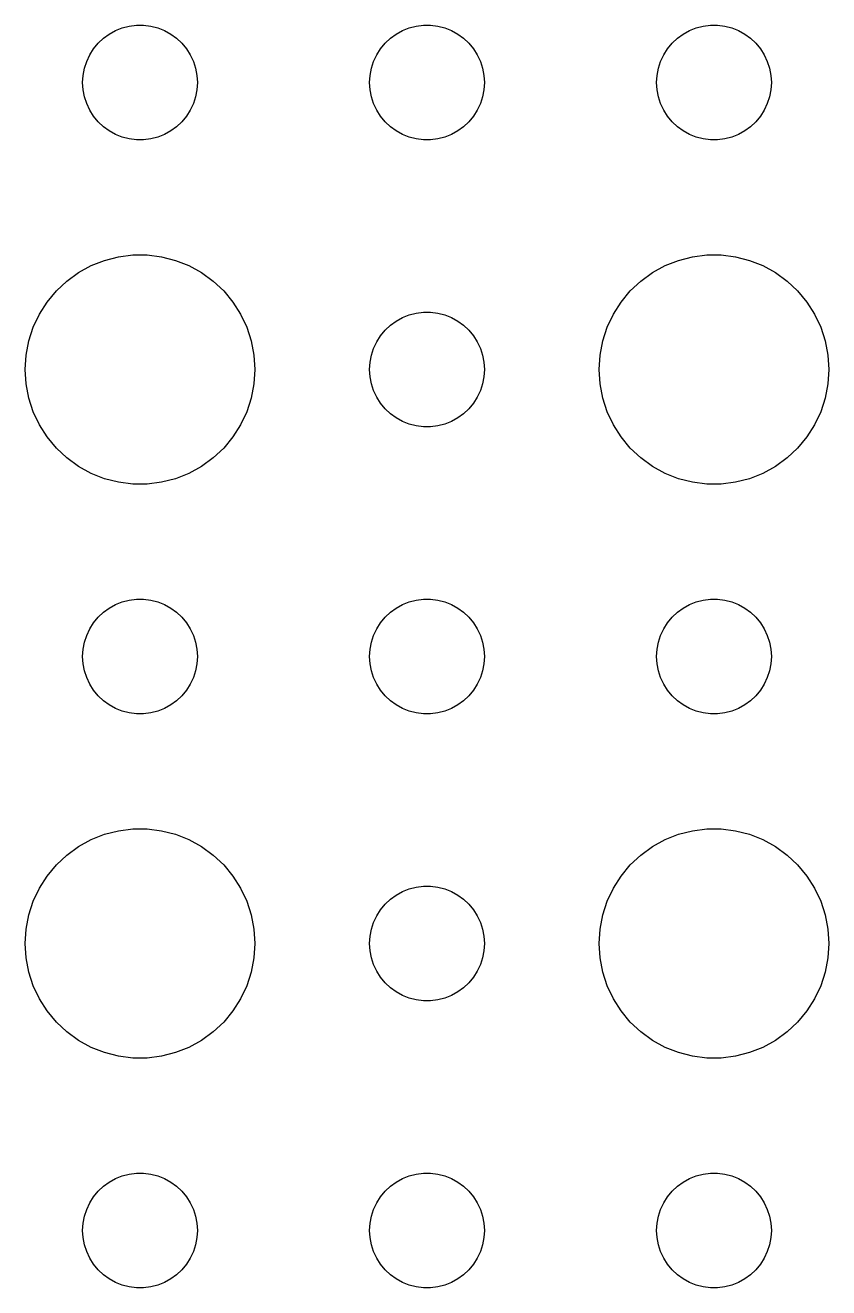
# Model space of a CAD drawing. Header units: metres. Extents: x -157 to 157, y -157 to 157.
# Drawn here: x 12 to 33, y -39 to -6 of the extents above; entities that cross this region are included whole.
import ezdxf

# ---------------------------------------------------------------- set-up
doc = ezdxf.new("R2010")
doc.units = ezdxf.units.M

msp = doc.modelspace()

# ---------------------------------------------------------------- linework, layer by layer
for p, q in [((14.0439, -6.34422), (14.1963, -6.23351)), ((14.1963, -6.23351), (14.3613, -6.14275)), ((14.3613, -6.14275), (14.5365, -6.07341)), ((14.5365, -6.07341), (14.7189, -6.02657)), ((14.7189, -6.02657), (14.9058, -6.00294)), ((14.9058, -6.00294), (15.0942, -6.00294)), ((15.0942, -6.00294), (15.2811, -6.02657)), ((15.2811, -6.02657), (15.4635, -6.07341)), ((15.4635, -6.07341), (15.6387, -6.14275)), ((15.6387, -6.14275), (15.8037, -6.23351)), ((15.8037, -6.23351), (15.9561, -6.34422)), ((21.5439, -6.34422), (21.6963, -6.23351)), ((21.6963, -6.23351), (21.8613, -6.14275)), ((21.8613, -6.14275), (22.0365, -6.07341)), ((22.0365, -6.07341), (22.2189, -6.02657)), ((22.2189, -6.02657), (22.4058, -6.00294)), ((22.4058, -6.00294), (22.5942, -6.00294)), ((22.5942, -6.00294), (22.7811, -6.02657)), ((22.7811, -6.02657), (22.9635, -6.07341)), ((22.9635, -6.07341), (23.1387, -6.14275)), ((23.1387, -6.14275), (23.3037, -6.23351)), ((23.3037, -6.23351), (23.4561, -6.34422)), ((29.0439, -6.34422), (29.1963, -6.23351)), ((29.1963, -6.23351), (29.3613, -6.14275)), ((29.3613, -6.14275), (29.5365, -6.07341)), ((29.5365, -6.07341), (29.7189, -6.02657)), ((29.7189, -6.02657), (29.9058, -6.00294)), ((29.9058, -6.00294), (30.0942, -6.00294)), ((30.0942, -6.00294), (30.2811, -6.02657)), ((30.2811, -6.02657), (30.4635, -6.07341)), ((30.4635, -6.07341), (30.6387, -6.14275)), ((30.6387, -6.14275), (30.8037, -6.23351)), ((30.8037, -6.23351), (30.9561, -6.34422)), ((13.7865, -6.61832), (13.9065, -6.47318)), ((13.9065, -6.47318), (14.0439, -6.34422)), ((15.9561, -6.34422), (16.0934, -6.47318)), ((16.0934, -6.47318), (16.2135, -6.61832)), ((21.2865, -6.61832), (21.4065, -6.47318)), ((21.4065, -6.47318), (21.5439, -6.34422)), ((23.4561, -6.34422), (23.5934, -6.47318)), ((23.5934, -6.47318), (23.7135, -6.61832)), ((28.7865, -6.61832), (28.9065, -6.47318)), ((28.9065, -6.47318), (29.0439, -6.34422)), ((30.9561, -6.34422), (31.0934, -6.47318)), ((31.0934, -6.47318), (31.2135, -6.61832)), ((13.6053, -6.9478), (13.6855, -6.77736)), ((13.6855, -6.77736), (13.7865, -6.61832)), ((16.2135, -6.61832), (16.3145, -6.77736)), ((16.3145, -6.77736), (16.3947, -6.9478)), ((21.1053, -6.9478), (21.1855, -6.77736)), ((21.1855, -6.77736), (21.2865, -6.61832)), ((23.7135, -6.61832), (23.8145, -6.77736)), ((23.8145, -6.77736), (23.8947, -6.9478)), ((28.6053, -6.9478), (28.6855, -6.77736)), ((28.6855, -6.77736), (28.7865, -6.61832)), ((31.2135, -6.61832), (31.3145, -6.77736)), ((31.3145, -6.77736), (31.3947, -6.9478)), ((13.5118, -7.312), (13.5471, -7.12695)), ((13.5471, -7.12695), (13.6053, -6.9478)), ((16.3947, -6.9478), (16.4529, -7.12695)), ((16.4529, -7.12695), (16.4882, -7.312)), ((21.0118, -7.312), (21.0471, -7.12695)), ((21.0471, -7.12695), (21.1053, -6.9478)), ((23.8947, -6.9478), (23.9529, -7.12695)), ((23.9529, -7.12695), (23.9882, -7.312)), ((28.5118, -7.312), (28.5471, -7.12695)), ((28.5471, -7.12695), (28.6053, -6.9478)), ((31.3947, -6.9478), (31.4529, -7.12695)), ((31.4529, -7.12695), (31.4882, -7.312)), ((13.5, -7.5), (13.5118, -7.312)), ((13.5118, -7.68799), (13.5, -7.5)), ((16.4882, -7.312), (16.5, -7.5)), ((16.5, -7.5), (16.4882, -7.68799)), ((21, -7.5), (21.0118, -7.312)), ((21.0118, -7.68799), (21, -7.5)), ((23.9882, -7.312), (24, -7.5)), ((24, -7.5), (23.9882, -7.68799)), ((28.5, -7.5), (28.5118, -7.312)), ((28.5118, -7.68799), (28.5, -7.5)), ((31.4882, -7.312), (31.5, -7.5)), ((31.5, -7.5), (31.4882, -7.68799)), ((13.5471, -7.87303), (13.5118, -7.68799)), ((13.6053, -8.05219), (13.5471, -7.87303)), ((16.4529, -7.87303), (16.3947, -8.05219)), ((16.4882, -7.68799), (16.4529, -7.87303)), ((21.0471, -7.87303), (21.0118, -7.68799)), ((21.1053, -8.05219), (21.0471, -7.87303)), ((23.9529, -7.87303), (23.8947, -8.05219)), ((23.9882, -7.68799), (23.9529, -7.87303)), ((28.5471, -7.87303), (28.5118, -7.68799)), ((28.6053, -8.05219), (28.5471, -7.87303)), ((31.4529, -7.87303), (31.3947, -8.05219)), ((31.4882, -7.68799), (31.4529, -7.87303)), ((13.6855, -8.22263), (13.6053, -8.05219)), ((13.7865, -8.38167), (13.6855, -8.22263)), ((16.3145, -8.22263), (16.2135, -8.38167)), ((16.3947, -8.05219), (16.3145, -8.22263)), ((21.1855, -8.22263), (21.1053, -8.05219)), ((21.2865, -8.38167), (21.1855, -8.22263)), ((23.8145, -8.22263), (23.7135, -8.38167)), ((23.8947, -8.05219), (23.8145, -8.22263)), ((28.6855, -8.22263), (28.6053, -8.05219)), ((28.7865, -8.38167), (28.6855, -8.22263)), ((31.3145, -8.22263), (31.2135, -8.38167)), ((31.3947, -8.05219), (31.3145, -8.22263)), ((13.9065, -8.52681), (13.7865, -8.38167)), ((14.0439, -8.65576), (13.9065, -8.52681)), ((16.0934, -8.52681), (15.9561, -8.65576)), ((16.2135, -8.38167), (16.0934, -8.52681)), ((21.4065, -8.52681), (21.2865, -8.38167)), ((21.5439, -8.65576), (21.4065, -8.52681)), ((23.5934, -8.52681), (23.4561, -8.65576)), ((23.7135, -8.38167), (23.5934, -8.52681)), ((28.9065, -8.52681), (28.7865, -8.38167)), ((29.0439, -8.65576), (28.9065, -8.52681)), ((31.0934, -8.52681), (30.9561, -8.65576)), ((31.2135, -8.38167), (31.0934, -8.52681)), ((14.1963, -8.76648), (14.0439, -8.65576)), ((14.3613, -8.85724), (14.1963, -8.76648)), ((14.5365, -8.92657), (14.3613, -8.85724)), ((15.6387, -8.85724), (15.4635, -8.92657)), ((15.8037, -8.76648), (15.6387, -8.85724)), ((15.9561, -8.65576), (15.8037, -8.76648)), ((21.6963, -8.76648), (21.5439, -8.65576)), ((21.8613, -8.85724), (21.6963, -8.76648)), ((22.0365, -8.92657), (21.8613, -8.85724)), ((23.1387, -8.85724), (22.9635, -8.92657)), ((23.3037, -8.76648), (23.1387, -8.85724)), ((23.4561, -8.65576), (23.3037, -8.76648)), ((29.1963, -8.76648), (29.0439, -8.65576)), ((29.3613, -8.85724), (29.1963, -8.76648)), ((29.5365, -8.92657), (29.3613, -8.85724)), ((30.6387, -8.85724), (30.4635, -8.92657)), ((30.8037, -8.76648), (30.6387, -8.85724)), ((30.9561, -8.65576), (30.8037, -8.76648)), ((14.7189, -8.97342), (14.5365, -8.92657)), ((14.9058, -8.99704), (14.7189, -8.97342)), ((15.0942, -8.99704), (14.9058, -8.99704)), ((15.2811, -8.97342), (15.0942, -8.99704)), ((15.4635, -8.92657), (15.2811, -8.97342)), ((22.2189, -8.97342), (22.0365, -8.92657)), ((22.4058, -8.99704), (22.2189, -8.97342)), ((22.5942, -8.99704), (22.4058, -8.99704)), ((22.7811, -8.97342), (22.5942, -8.99704)), ((22.9635, -8.92657), (22.7811, -8.97342)), ((29.7189, -8.97342), (29.5365, -8.92657)), ((29.9058, -8.99704), (29.7189, -8.97342)), ((30.0942, -8.99704), (29.9058, -8.99704)), ((30.2811, -8.97342), (30.0942, -8.99704)), ((30.4635, -8.92657), (30.2811, -8.97342)), ((13.7227, -12.2855), (14.0729, -12.1468)), ((14.0729, -12.1468), (14.4379, -12.0531)), ((14.4379, -12.0531), (14.8116, -12.0059)), ((14.8116, -12.0059), (15.1884, -12.0059)), ((15.1884, -12.0059), (15.5621, -12.0531)), ((15.5621, -12.0531), (15.927, -12.1468)), ((15.927, -12.1468), (16.2773, -12.2855)), ((28.7227, -12.2855), (29.0729, -12.1468)), ((29.0729, -12.1468), (29.4379, -12.0531)), ((29.4379, -12.0531), (29.8116, -12.0059)), ((29.8116, -12.0059), (30.1884, -12.0059)), ((30.1884, -12.0059), (30.5621, -12.0531)), ((30.5621, -12.0531), (30.927, -12.1468)), ((30.927, -12.1468), (31.2773, -12.2855)), ((13.0877, -12.6884), (13.3925, -12.467)), ((13.3925, -12.467), (13.7227, -12.2855)), ((16.2773, -12.2855), (16.6075, -12.467)), ((16.6075, -12.467), (16.9123, -12.6884)), ((28.0877, -12.6884), (28.3925, -12.467)), ((28.3925, -12.467), (28.7227, -12.2855)), ((31.2773, -12.2855), (31.6075, -12.467)), ((31.6075, -12.467), (31.9123, -12.6884)), ((12.8131, -12.9464), (13.0877, -12.6884)), ((16.9123, -12.6884), (17.1869, -12.9464)), ((27.8131, -12.9464), (28.0877, -12.6884)), ((31.9123, -12.6884), (32.1869, -12.9464)), ((12.5729, -13.2366), (12.8131, -12.9464)), ((17.1869, -12.9464), (17.427, -13.2366)), ((27.5729, -13.2366), (27.8131, -12.9464)), ((32.1869, -12.9464), (32.427, -13.2366)), ((12.3711, -13.5547), (12.5729, -13.2366)), ((17.427, -13.2366), (17.6289, -13.5547)), ((22.0365, -13.5734), (22.2189, -13.5266)), ((22.2189, -13.5266), (22.4058, -13.5029)), ((22.4058, -13.5029), (22.5942, -13.5029)), ((22.5942, -13.5029), (22.7811, -13.5266)), ((22.7811, -13.5266), (22.9635, -13.5734)), ((27.3711, -13.5547), (27.5729, -13.2366)), ((32.427, -13.2366), (32.6289, -13.5547)), ((12.2107, -13.8956), (12.3711, -13.5547)), ((17.6289, -13.5547), (17.7893, -13.8956)), ((21.4065, -13.9732), (21.5439, -13.8442)), ((21.5439, -13.8442), (21.6963, -13.7335)), ((21.6963, -13.7335), (21.8613, -13.6427)), ((21.8613, -13.6427), (22.0365, -13.5734)), ((22.9635, -13.5734), (23.1387, -13.6427)), ((23.1387, -13.6427), (23.3037, -13.7335)), ((23.3037, -13.7335), (23.4561, -13.8442)), ((23.4561, -13.8442), (23.5934, -13.9732)), ((27.2107, -13.8956), (27.3711, -13.5547)), ((32.6289, -13.5547), (32.7893, -13.8956)), ((12.0942, -14.2539), (12.2107, -13.8956)), ((17.7893, -13.8956), (17.9057, -14.2539)), ((21.1855, -14.2774), (21.2865, -14.1183)), ((21.2865, -14.1183), (21.4065, -13.9732)), ((23.5934, -13.9732), (23.7135, -14.1183)), ((23.7135, -14.1183), (23.8145, -14.2774)), ((27.0942, -14.2539), (27.2107, -13.8956)), ((32.7893, -13.8956), (32.9057, -14.2539)), ((12.0237, -14.624), (12.0942, -14.2539)), ((17.9057, -14.2539), (17.9763, -14.624)), ((21.0471, -14.627), (21.1053, -14.4478)), ((21.1053, -14.4478), (21.1855, -14.2774)), ((23.8145, -14.2774), (23.8947, -14.4478)), ((23.8947, -14.4478), (23.9529, -14.627)), ((27.0237, -14.624), (27.0942, -14.2539)), ((32.9057, -14.2539), (32.9763, -14.624)), ((12, -15), (12.0237, -14.624)), ((17.9763, -14.624), (18, -15)), ((21, -15), (21.0118, -14.812)), ((21.0118, -14.812), (21.0471, -14.627)), ((23.9529, -14.627), (23.9882, -14.812)), ((23.9882, -14.812), (24, -15)), ((27, -15), (27.0237, -14.624)), ((32.9763, -14.624), (33, -15)), ((12.0237, -15.376), (12, -15)), ((18, -15), (17.9763, -15.376)), ((21.0118, -15.188), (21, -15)), ((24, -15), (23.9882, -15.188)), ((27.0237, -15.376), (27, -15)), ((33, -15), (32.9763, -15.376)), ((12.0942, -15.7461), (12.0237, -15.376)), ((17.9763, -15.376), (17.9057, -15.7461)), ((21.0471, -15.373), (21.0118, -15.188)), ((21.1053, -15.5522), (21.0471, -15.373)), ((23.9529, -15.373), (23.8947, -15.5522)), ((23.9882, -15.188), (23.9529, -15.373)), ((27.0942, -15.7461), (27.0237, -15.376)), ((32.9763, -15.376), (32.9057, -15.7461)), ((12.2107, -16.1044), (12.0942, -15.7461)), ((17.9057, -15.7461), (17.7893, -16.1044)), ((21.1855, -15.7226), (21.1053, -15.5522)), ((21.2865, -15.8817), (21.1855, -15.7226)), ((23.8145, -15.7226), (23.7135, -15.8817)), ((23.8947, -15.5522), (23.8145, -15.7226)), ((27.2107, -16.1044), (27.0942, -15.7461)), ((32.9057, -15.7461), (32.7893, -16.1044)), ((12.3711, -16.4453), (12.2107, -16.1044)), ((17.7893, -16.1044), (17.6289, -16.4453)), ((21.4065, -16.0268), (21.2865, -15.8817)), ((21.5439, -16.1558), (21.4065, -16.0268)), ((21.6963, -16.2665), (21.5439, -16.1558)), ((23.4561, -16.1558), (23.3037, -16.2665)), ((23.5934, -16.0268), (23.4561, -16.1558)), ((23.7135, -15.8817), (23.5934, -16.0268)), ((27.3711, -16.4453), (27.2107, -16.1044)), ((32.7893, -16.1044), (32.6289, -16.4453)), ((12.5729, -16.7634), (12.3711, -16.4453)), ((17.6289, -16.4453), (17.427, -16.7634)), ((21.8613, -16.3572), (21.6963, -16.2665)), ((22.0365, -16.4266), (21.8613, -16.3572)), ((22.2189, -16.4734), (22.0365, -16.4266)), ((22.4058, -16.497), (22.2189, -16.4734)), ((22.5942, -16.497), (22.4058, -16.497)), ((22.7811, -16.4734), (22.5942, -16.497)), ((22.9635, -16.4266), (22.7811, -16.4734)), ((23.1387, -16.3572), (22.9635, -16.4266)), ((23.3037, -16.2665), (23.1387, -16.3572)), ((27.5729, -16.7634), (27.3711, -16.4453)), ((32.6289, -16.4453), (32.427, -16.7634)), ((12.8131, -17.0536), (12.5729, -16.7634)), ((17.427, -16.7634), (17.1869, -17.0536)), ((27.8131, -17.0536), (27.5729, -16.7634)), ((32.427, -16.7634), (32.1869, -17.0536)), ((13.0877, -17.3115), (12.8131, -17.0536)), ((17.1869, -17.0536), (16.9123, -17.3115)), ((28.0877, -17.3115), (27.8131, -17.0536)), ((32.1869, -17.0536), (31.9123, -17.3115)), ((13.3925, -17.533), (13.0877, -17.3115)), ((16.9123, -17.3115), (16.6075, -17.533)), ((28.3925, -17.533), (28.0877, -17.3115)), ((31.9123, -17.3115), (31.6075, -17.533)), ((13.7227, -17.7145), (13.3925, -17.533)), ((14.0729, -17.8532), (13.7227, -17.7145)), ((16.2773, -17.7145), (15.927, -17.8532)), ((16.6075, -17.533), (16.2773, -17.7145)), ((28.7227, -17.7145), (28.3925, -17.533)), ((29.0729, -17.8532), (28.7227, -17.7145)), ((31.2773, -17.7145), (30.927, -17.8532)), ((31.6075, -17.533), (31.2773, -17.7145)), ((14.4379, -17.9469), (14.0729, -17.8532)), ((14.8116, -17.9941), (14.4379, -17.9469)), ((15.1884, -17.9941), (14.8116, -17.9941)), ((15.5621, -17.9469), (15.1884, -17.9941)), ((15.927, -17.8532), (15.5621, -17.9469)), ((29.4379, -17.9469), (29.0729, -17.8532)), ((29.8116, -17.9941), (29.4379, -17.9469)), ((30.1884, -17.9941), (29.8116, -17.9941)), ((30.5621, -17.9469), (30.1884, -17.9941)), ((30.927, -17.8532), (30.5621, -17.9469)), ((14.3613, -21.1427), (14.5365, -21.0734)), ((14.5365, -21.0734), (14.7189, -21.0266)), ((14.7189, -21.0266), (14.9058, -21.003)), ((14.9058, -21.003), (15.0942, -21.003)), ((15.0942, -21.003), (15.2811, -21.0266)), ((15.2811, -21.0266), (15.4635, -21.0734)), ((15.4635, -21.0734), (15.6387, -21.1427)), ((21.8613, -21.1427), (22.0365, -21.0734)), ((22.0365, -21.0734), (22.2189, -21.0266)), ((22.2189, -21.0266), (22.4058, -21.003)), ((22.4058, -21.003), (22.5942, -21.003)), ((22.5942, -21.003), (22.7811, -21.0266)), ((22.7811, -21.0266), (22.9635, -21.0734)), ((22.9635, -21.0734), (23.1387, -21.1427)), ((29.3613, -21.1427), (29.5365, -21.0734)), ((29.5365, -21.0734), (29.7189, -21.0266)), ((29.7189, -21.0266), (29.9058, -21.003)), ((29.9058, -21.003), (30.0942, -21.003)), ((30.0942, -21.003), (30.2811, -21.0266)), ((30.2811, -21.0266), (30.4635, -21.0734)), ((30.4635, -21.0734), (30.6387, -21.1427)), ((13.9065, -21.4732), (14.0439, -21.3442)), ((14.0439, -21.3442), (14.1963, -21.2335)), ((14.1963, -21.2335), (14.3613, -21.1427)), ((15.6387, -21.1427), (15.8037, -21.2335)), ((15.8037, -21.2335), (15.9561, -21.3442)), ((15.9561, -21.3442), (16.0934, -21.4732)), ((21.4065, -21.4732), (21.5439, -21.3442)), ((21.5439, -21.3442), (21.6963, -21.2335)), ((21.6963, -21.2335), (21.8613, -21.1427)), ((23.1387, -21.1427), (23.3037, -21.2335)), ((23.3037, -21.2335), (23.4561, -21.3442)), ((23.4561, -21.3442), (23.5934, -21.4732)), ((28.9065, -21.4732), (29.0439, -21.3442)), ((29.0439, -21.3442), (29.1963, -21.2335)), ((29.1963, -21.2335), (29.3613, -21.1427)), ((30.6387, -21.1427), (30.8037, -21.2335)), ((30.8037, -21.2335), (30.9561, -21.3442)), ((30.9561, -21.3442), (31.0934, -21.4732)), ((13.6855, -21.7774), (13.7865, -21.6183)), ((13.7865, -21.6183), (13.9065, -21.4732)), ((16.0934, -21.4732), (16.2135, -21.6183)), ((16.2135, -21.6183), (16.3145, -21.7774)), ((21.1855, -21.7774), (21.2865, -21.6183)), ((21.2865, -21.6183), (21.4065, -21.4732)), ((23.5934, -21.4732), (23.7135, -21.6183)), ((23.7135, -21.6183), (23.8145, -21.7774)), ((28.6855, -21.7774), (28.7865, -21.6183)), ((28.7865, -21.6183), (28.9065, -21.4732)), ((31.0934, -21.4732), (31.2135, -21.6183)), ((31.2135, -21.6183), (31.3145, -21.7774)), ((13.5471, -22.127), (13.6053, -21.9478)), ((13.6053, -21.9478), (13.6855, -21.7774)), ((16.3145, -21.7774), (16.3947, -21.9478)), ((16.3947, -21.9478), (16.4529, -22.127)), ((21.0471, -22.127), (21.1053, -21.9478)), ((21.1053, -21.9478), (21.1855, -21.7774)), ((23.8145, -21.7774), (23.8947, -21.9478)), ((23.8947, -21.9478), (23.9529, -22.127)), ((28.5471, -22.127), (28.6053, -21.9478)), ((28.6053, -21.9478), (28.6855, -21.7774)), ((31.3145, -21.7774), (31.3947, -21.9478)), ((31.3947, -21.9478), (31.4529, -22.127)), ((13.5, -22.5), (13.5118, -22.312)), ((13.5118, -22.312), (13.5471, -22.127)), ((16.4529, -22.127), (16.4882, -22.312)), ((16.4882, -22.312), (16.5, -22.5)), ((21, -22.5), (21.0118, -22.312)), ((21.0118, -22.312), (21.0471, -22.127)), ((23.9529, -22.127), (23.9882, -22.312)), ((23.9882, -22.312), (24, -22.5)), ((28.5, -22.5), (28.5118, -22.312)), ((28.5118, -22.312), (28.5471, -22.127)), ((31.4529, -22.127), (31.4882, -22.312)), ((31.4882, -22.312), (31.5, -22.5)), ((13.5118, -22.688), (13.5, -22.5)), ((13.5471, -22.873), (13.5118, -22.688)), ((16.4882, -22.688), (16.4529, -22.873)), ((16.5, -22.5), (16.4882, -22.688)), ((21.0118, -22.688), (21, -22.5)), ((21.0471, -22.873), (21.0118, -22.688)), ((23.9882, -22.688), (23.9529, -22.873)), ((24, -22.5), (23.9882, -22.688)), ((28.5118, -22.688), (28.5, -22.5)), ((28.5471, -22.873), (28.5118, -22.688)), ((31.4882, -22.688), (31.4529, -22.873)), ((31.5, -22.5), (31.4882, -22.688)), ((13.6053, -23.0522), (13.5471, -22.873)), ((13.6855, -23.2226), (13.6053, -23.0522)), ((16.3947, -23.0522), (16.3145, -23.2226)), ((16.4529, -22.873), (16.3947, -23.0522)), ((21.1053, -23.0522), (21.0471, -22.873)), ((21.1855, -23.2226), (21.1053, -23.0522)), ((23.8947, -23.0522), (23.8145, -23.2226)), ((23.9529, -22.873), (23.8947, -23.0522)), ((28.6053, -23.0522), (28.5471, -22.873)), ((28.6855, -23.2226), (28.6053, -23.0522)), ((31.3947, -23.0522), (31.3145, -23.2226)), ((31.4529, -22.873), (31.3947, -23.0522)), ((13.7865, -23.3817), (13.6855, -23.2226)), ((13.9065, -23.5268), (13.7865, -23.3817)), ((16.2135, -23.3817), (16.0934, -23.5268)), ((16.3145, -23.2226), (16.2135, -23.3817)), ((21.2865, -23.3817), (21.1855, -23.2226)), ((21.4065, -23.5268), (21.2865, -23.3817)), ((23.7135, -23.3817), (23.5934, -23.5268)), ((23.8145, -23.2226), (23.7135, -23.3817)), ((28.7865, -23.3817), (28.6855, -23.2226)), ((28.9065, -23.5268), (28.7865, -23.3817)), ((31.2135, -23.3817), (31.0934, -23.5268)), ((31.3145, -23.2226), (31.2135, -23.3817)), ((14.0439, -23.6558), (13.9065, -23.5268)), ((14.1963, -23.7665), (14.0439, -23.6558)), ((15.9561, -23.6558), (15.8037, -23.7665)), ((16.0934, -23.5268), (15.9561, -23.6558)), ((21.5439, -23.6558), (21.4065, -23.5268)), ((21.6963, -23.7665), (21.5439, -23.6558)), ((23.4561, -23.6558), (23.3037, -23.7665)), ((23.5934, -23.5268), (23.4561, -23.6558)), ((29.0439, -23.6558), (28.9065, -23.5268)), ((29.1963, -23.7665), (29.0439, -23.6558)), ((30.9561, -23.6558), (30.8037, -23.7665)), ((31.0934, -23.5268), (30.9561, -23.6558)), ((14.3613, -23.8572), (14.1963, -23.7665)), ((14.5365, -23.9266), (14.3613, -23.8572)), ((14.7189, -23.9734), (14.5365, -23.9266)), ((14.9058, -23.997), (14.7189, -23.9734)), ((15.0942, -23.997), (14.9058, -23.997)), ((15.2811, -23.9734), (15.0942, -23.997)), ((15.4635, -23.9266), (15.2811, -23.9734)), ((15.6387, -23.8572), (15.4635, -23.9266)), ((15.8037, -23.7665), (15.6387, -23.8572)), ((21.8613, -23.8572), (21.6963, -23.7665)), ((22.0365, -23.9266), (21.8613, -23.8572)), ((22.2189, -23.9734), (22.0365, -23.9266)), ((22.4058, -23.997), (22.2189, -23.9734)), ((22.5942, -23.997), (22.4058, -23.997)), ((22.7811, -23.9734), (22.5942, -23.997)), ((22.9635, -23.9266), (22.7811, -23.9734)), ((23.1387, -23.8572), (22.9635, -23.9266)), ((23.3037, -23.7665), (23.1387, -23.8572)), ((29.3613, -23.8572), (29.1963, -23.7665)), ((29.5365, -23.9266), (29.3613, -23.8572)), ((29.7189, -23.9734), (29.5365, -23.9266)), ((29.9058, -23.997), (29.7189, -23.9734)), ((30.0942, -23.997), (29.9058, -23.997)), ((30.2811, -23.9734), (30.0942, -23.997)), ((30.4635, -23.9266), (30.2811, -23.9734)), ((30.6387, -23.8572), (30.4635, -23.9266)), ((30.8037, -23.7665), (30.6387, -23.8572)), ((14.0729, -27.1468), (14.4379, -27.0531)), ((14.4379, -27.0531), (14.8116, -27.0059)), ((14.8116, -27.0059), (15.1884, -27.0059)), ((15.1884, -27.0059), (15.5621, -27.0531)), ((15.5621, -27.0531), (15.927, -27.1468)), ((29.0729, -27.1468), (29.4379, -27.0531)), ((29.4379, -27.0531), (29.8116, -27.0059)), ((29.8116, -27.0059), (30.1884, -27.0059)), ((30.1884, -27.0059), (30.5621, -27.0531)), ((30.5621, -27.0531), (30.927, -27.1468)), ((13.3925, -27.467), (13.7227, -27.2855)), ((13.7227, -27.2855), (14.0729, -27.1468)), ((15.927, -27.1468), (16.2773, -27.2855)), ((16.2773, -27.2855), (16.6075, -27.467)), ((28.3925, -27.467), (28.7227, -27.2855)), ((28.7227, -27.2855), (29.0729, -27.1468)), ((30.927, -27.1468), (31.2773, -27.2855)), ((31.2773, -27.2855), (31.6075, -27.467)), ((12.8131, -27.9464), (13.0877, -27.6884)), ((13.0877, -27.6884), (13.3925, -27.467)), ((16.6075, -27.467), (16.9123, -27.6884)), ((16.9123, -27.6884), (17.1869, -27.9464)), ((27.8131, -27.9464), (28.0877, -27.6884)), ((28.0877, -27.6884), (28.3925, -27.467)), ((31.6075, -27.467), (31.9123, -27.6884)), ((31.9123, -27.6884), (32.1869, -27.9464)), ((12.5729, -28.2366), (12.8131, -27.9464)), ((17.1869, -27.9464), (17.427, -28.2366)), ((27.5729, -28.2366), (27.8131, -27.9464)), ((32.1869, -27.9464), (32.427, -28.2366)), ((12.3711, -28.5547), (12.5729, -28.2366)), ((17.427, -28.2366), (17.6289, -28.5547)), ((27.3711, -28.5547), (27.5729, -28.2366)), ((32.427, -28.2366), (32.6289, -28.5547)), ((12.2107, -28.8956), (12.3711, -28.5547)), ((17.6289, -28.5547), (17.7893, -28.8956)), ((21.6963, -28.7335), (21.8613, -28.6427)), ((21.8613, -28.6427), (22.0365, -28.5734)), ((22.0365, -28.5734), (22.2189, -28.5266)), ((22.2189, -28.5266), (22.4058, -28.503)), ((22.4058, -28.503), (22.5942, -28.503)), ((22.5942, -28.503), (22.7811, -28.5266)), ((22.7811, -28.5266), (22.9635, -28.5734)), ((22.9635, -28.5734), (23.1387, -28.6427)), ((23.1387, -28.6427), (23.3037, -28.7335)), ((27.2107, -28.8956), (27.3711, -28.5547)), ((32.6289, -28.5547), (32.7893, -28.8956)), ((12.0942, -29.2539), (12.2107, -28.8956)), ((17.7893, -28.8956), (17.9057, -29.2539)), ((21.2865, -29.1183), (21.4065, -28.9732)), ((21.4065, -28.9732), (21.5439, -28.8442)), ((21.5439, -28.8442), (21.6963, -28.7335)), ((23.3037, -28.7335), (23.4561, -28.8442)), ((23.4561, -28.8442), (23.5934, -28.9732)), ((23.5934, -28.9732), (23.7135, -29.1183)), ((27.0942, -29.2539), (27.2107, -28.8956)), ((32.7893, -28.8956), (32.9057, -29.2539)), ((12.0237, -29.624), (12.0942, -29.2539)), ((17.9057, -29.2539), (17.9763, -29.624)), ((21.1053, -29.4478), (21.1855, -29.2774)), ((21.1855, -29.2774), (21.2865, -29.1183)), ((23.7135, -29.1183), (23.8145, -29.2774)), ((23.8145, -29.2774), (23.8947, -29.4478)), ((27.0237, -29.624), (27.0942, -29.2539)), ((32.9057, -29.2539), (32.9763, -29.624)), ((12, -30), (12.0237, -29.624)), ((17.9763, -29.624), (18, -30)), ((21.0118, -29.812), (21.0471, -29.627)), ((21.0471, -29.627), (21.1053, -29.4478)), ((23.8947, -29.4478), (23.9529, -29.627)), ((23.9529, -29.627), (23.9882, -29.812)), ((27, -30), (27.0237, -29.624)), ((32.9763, -29.624), (33, -30)), ((12.0237, -30.376), (12, -30)), ((18, -30), (17.9763, -30.376)), ((21, -30), (21.0118, -29.812)), ((21.0118, -30.188), (21, -30)), ((23.9882, -29.812), (24, -30)), ((24, -30), (23.9882, -30.188)), ((27.0237, -30.376), (27, -30)), ((33, -30), (32.9763, -30.376)), ((21.0471, -30.373), (21.0118, -30.188)), ((23.9882, -30.188), (23.9529, -30.373)), ((12.0942, -30.7461), (12.0237, -30.376)), ((17.9763, -30.376), (17.9057, -30.7461)), ((21.1053, -30.5522), (21.0471, -30.373)), ((21.1855, -30.7226), (21.1053, -30.5522)), ((23.8947, -30.5522), (23.8145, -30.7226)), ((23.9529, -30.373), (23.8947, -30.5522)), ((27.0942, -30.7461), (27.0237, -30.376)), ((32.9763, -30.376), (32.9057, -30.7461)), ((12.2107, -31.1044), (12.0942, -30.7461)), ((17.9057, -30.7461), (17.7893, -31.1044)), ((21.2865, -30.8817), (21.1855, -30.7226)), ((21.4065, -31.0268), (21.2865, -30.8817)), ((23.7135, -30.8817), (23.5934, -31.0268)), ((23.8145, -30.7226), (23.7135, -30.8817)), ((27.2107, -31.1044), (27.0942, -30.7461)), ((32.9057, -30.7461), (32.7893, -31.1044)), ((12.3711, -31.4453), (12.2107, -31.1044)), ((17.7893, -31.1044), (17.6289, -31.4453)), ((21.5439, -31.1558), (21.4065, -31.0268)), ((21.6963, -31.2665), (21.5439, -31.1558)), ((21.8613, -31.3572), (21.6963, -31.2665)), ((23.3037, -31.2665), (23.1387, -31.3572)), ((23.4561, -31.1558), (23.3037, -31.2665)), ((23.5934, -31.0268), (23.4561, -31.1558)), ((27.3711, -31.4453), (27.2107, -31.1044)), ((32.7893, -31.1044), (32.6289, -31.4453)), ((12.5729, -31.7634), (12.3711, -31.4453)), ((17.6289, -31.4453), (17.427, -31.7634)), ((22.0365, -31.4266), (21.8613, -31.3572)), ((22.2189, -31.4734), (22.0365, -31.4266)), ((22.4058, -31.497), (22.2189, -31.4734)), ((22.5942, -31.497), (22.4058, -31.497)), ((22.7811, -31.4734), (22.5942, -31.497)), ((22.9635, -31.4266), (22.7811, -31.4734)), ((23.1387, -31.3572), (22.9635, -31.4266)), ((27.5729, -31.7634), (27.3711, -31.4453)), ((32.6289, -31.4453), (32.427, -31.7634)), ((12.8131, -32.0536), (12.5729, -31.7634)), ((17.427, -31.7634), (17.1869, -32.0536)), ((27.8131, -32.0536), (27.5729, -31.7634)), ((32.427, -31.7634), (32.1869, -32.0536)), ((13.0877, -32.3115), (12.8131, -32.0536)), ((13.3925, -32.533), (13.0877, -32.3115)), ((16.9123, -32.3115), (16.6075, -32.533)), ((17.1869, -32.0536), (16.9123, -32.3115)), ((28.0877, -32.3115), (27.8131, -32.0536)), ((28.3925, -32.533), (28.0877, -32.3115)), ((31.9123, -32.3115), (31.6075, -32.533)), ((32.1869, -32.0536), (31.9123, -32.3115)), ((13.7227, -32.7145), (13.3925, -32.533)), ((16.6075, -32.533), (16.2773, -32.7145)), ((28.7227, -32.7145), (28.3925, -32.533)), ((31.6075, -32.533), (31.2773, -32.7145)), ((14.0729, -32.8532), (13.7227, -32.7145)), ((14.4379, -32.9469), (14.0729, -32.8532)), ((14.8116, -32.9941), (14.4379, -32.9469)), ((15.5621, -32.9469), (15.1884, -32.9941)), ((15.927, -32.8532), (15.5621, -32.9469)), ((16.2773, -32.7145), (15.927, -32.8532)), ((29.0729, -32.8532), (28.7227, -32.7145)), ((29.4379, -32.9469), (29.0729, -32.8532)), ((29.8116, -32.9941), (29.4379, -32.9469)), ((30.5621, -32.9469), (30.1884, -32.9941)), ((30.927, -32.8532), (30.5621, -32.9469)), ((31.2773, -32.7145), (30.927, -32.8532)), ((15.1884, -32.9941), (14.8116, -32.9941)), ((30.1884, -32.9941), (29.8116, -32.9941)), ((14.0439, -36.3442), (14.1963, -36.2335)), ((14.1963, -36.2335), (14.3613, -36.1428)), ((14.3613, -36.1428), (14.5365, -36.0734)), ((14.5365, -36.0734), (14.7189, -36.0266)), ((14.7189, -36.0266), (14.9058, -36.003)), ((14.9058, -36.003), (15.0942, -36.003)), ((15.0942, -36.003), (15.2811, -36.0266)), ((15.2811, -36.0266), (15.4635, -36.0734)), ((15.4635, -36.0734), (15.6387, -36.1428)), ((15.6387, -36.1428), (15.8037, -36.2335)), ((15.8037, -36.2335), (15.9561, -36.3442)), ((21.5439, -36.3442), (21.6963, -36.2335)), ((21.6963, -36.2335), (21.8613, -36.1428)), ((21.8613, -36.1428), (22.0365, -36.0734)), ((22.0365, -36.0734), (22.2189, -36.0266)), ((22.2189, -36.0266), (22.4058, -36.003)), ((22.4058, -36.003), (22.5942, -36.003)), ((22.5942, -36.003), (22.7811, -36.0266)), ((22.7811, -36.0266), (22.9635, -36.0734)), ((22.9635, -36.0734), (23.1387, -36.1428)), ((23.1387, -36.1428), (23.3037, -36.2335)), ((23.3037, -36.2335), (23.4561, -36.3442)), ((29.0439, -36.3442), (29.1963, -36.2335)), ((29.1963, -36.2335), (29.3613, -36.1428)), ((29.3613, -36.1428), (29.5365, -36.0734)), ((29.5365, -36.0734), (29.7189, -36.0266)), ((29.7189, -36.0266), (29.9058, -36.003)), ((29.9058, -36.003), (30.0942, -36.003)), ((30.0942, -36.003), (30.2811, -36.0266)), ((30.2811, -36.0266), (30.4635, -36.0734)), ((30.4635, -36.0734), (30.6387, -36.1428)), ((30.6387, -36.1428), (30.8037, -36.2335)), ((30.8037, -36.2335), (30.9561, -36.3442)), ((13.6855, -36.7774), (13.7865, -36.6183)), ((13.7865, -36.6183), (13.9065, -36.4732)), ((13.9065, -36.4732), (14.0439, -36.3442)), ((15.9561, -36.3442), (16.0934, -36.4732)), ((16.0934, -36.4732), (16.2135, -36.6183)), ((16.2135, -36.6183), (16.3145, -36.7774)), ((21.1855, -36.7774), (21.2865, -36.6183)), ((21.2865, -36.6183), (21.4065, -36.4732)), ((21.4065, -36.4732), (21.5439, -36.3442)), ((23.4561, -36.3442), (23.5934, -36.4732)), ((23.5934, -36.4732), (23.7135, -36.6183)), ((23.7135, -36.6183), (23.8145, -36.7774)), ((28.6855, -36.7774), (28.7865, -36.6183)), ((28.7865, -36.6183), (28.9065, -36.4732)), ((28.9065, -36.4732), (29.0439, -36.3442)), ((30.9561, -36.3442), (31.0934, -36.4732)), ((31.0934, -36.4732), (31.2135, -36.6183)), ((31.2135, -36.6183), (31.3145, -36.7774)), ((13.5471, -37.127), (13.6053, -36.9478)), ((13.6053, -36.9478), (13.6855, -36.7774)), ((16.3145, -36.7774), (16.3947, -36.9478)), ((16.3947, -36.9478), (16.4529, -37.127)), ((21.0471, -37.127), (21.1053, -36.9478)), ((21.1053, -36.9478), (21.1855, -36.7774)), ((23.8145, -36.7774), (23.8947, -36.9478)), ((23.8947, -36.9478), (23.9529, -37.127)), ((28.5471, -37.127), (28.6053, -36.9478)), ((28.6053, -36.9478), (28.6855, -36.7774)), ((31.3145, -36.7774), (31.3947, -36.9478)), ((31.3947, -36.9478), (31.4529, -37.127)), ((13.5118, -37.312), (13.5471, -37.127)), ((16.4529, -37.127), (16.4882, -37.312)), ((21.0118, -37.312), (21.0471, -37.127)), ((23.9529, -37.127), (23.9882, -37.312)), ((28.5118, -37.312), (28.5471, -37.127)), ((31.4529, -37.127), (31.4882, -37.312)), ((13.5, -37.5), (13.5118, -37.312)), ((13.5118, -37.688), (13.5, -37.5)), ((16.4882, -37.312), (16.5, -37.5)), ((16.5, -37.5), (16.4882, -37.688)), ((21, -37.5), (21.0118, -37.312)), ((21.0118, -37.688), (21, -37.5)), ((23.9882, -37.312), (24, -37.5)), ((24, -37.5), (23.9882, -37.688)), ((28.5, -37.5), (28.5118, -37.312)), ((28.5118, -37.688), (28.5, -37.5)), ((31.4882, -37.312), (31.5, -37.5)), ((31.5, -37.5), (31.4882, -37.688)), ((13.5471, -37.873), (13.5118, -37.688)), ((13.6053, -38.0522), (13.5471, -37.873)), ((16.4529, -37.873), (16.3947, -38.0522)), ((16.4882, -37.688), (16.4529, -37.873)), ((21.0471, -37.873), (21.0118, -37.688)), ((21.1053, -38.0522), (21.0471, -37.873)), ((23.9529, -37.873), (23.8947, -38.0522)), ((23.9882, -37.688), (23.9529, -37.873)), ((28.5471, -37.873), (28.5118, -37.688)), ((28.6053, -38.0522), (28.5471, -37.873)), ((31.4529, -37.873), (31.3947, -38.0522)), ((31.4882, -37.688), (31.4529, -37.873)), ((13.6855, -38.2226), (13.6053, -38.0522)), ((13.7865, -38.3817), (13.6855, -38.2226)), ((16.3145, -38.2226), (16.2135, -38.3817)), ((16.3947, -38.0522), (16.3145, -38.2226)), ((21.1855, -38.2226), (21.1053, -38.0522)), ((21.2865, -38.3817), (21.1855, -38.2226)), ((23.8145, -38.2226), (23.7135, -38.3817)), ((23.8947, -38.0522), (23.8145, -38.2226)), ((28.6855, -38.2226), (28.6053, -38.0522)), ((28.7865, -38.3817), (28.6855, -38.2226)), ((31.3145, -38.2226), (31.2135, -38.3817)), ((31.3947, -38.0522), (31.3145, -38.2226)), ((13.9065, -38.5268), (13.7865, -38.3817)), ((14.0439, -38.6558), (13.9065, -38.5268)), ((16.0934, -38.5268), (15.9561, -38.6558)), ((16.2135, -38.3817), (16.0934, -38.5268)), ((21.4065, -38.5268), (21.2865, -38.3817)), ((21.5439, -38.6558), (21.4065, -38.5268)), ((23.5934, -38.5268), (23.4561, -38.6558)), ((23.7135, -38.3817), (23.5934, -38.5268)), ((28.9065, -38.5268), (28.7865, -38.3817)), ((29.0439, -38.6558), (28.9065, -38.5268)), ((31.0934, -38.5268), (30.9561, -38.6558)), ((31.2135, -38.3817), (31.0934, -38.5268)), ((14.1963, -38.7665), (14.0439, -38.6558)), ((14.3613, -38.8572), (14.1963, -38.7665)), ((14.5365, -38.9266), (14.3613, -38.8572)), ((14.7189, -38.9734), (14.5365, -38.9266)), ((15.4635, -38.9266), (15.2811, -38.9734)), ((15.6387, -38.8572), (15.4635, -38.9266)), ((15.8037, -38.7665), (15.6387, -38.8572)), ((15.9561, -38.6558), (15.8037, -38.7665)), ((21.6963, -38.7665), (21.5439, -38.6558)), ((21.8613, -38.8572), (21.6963, -38.7665)), ((22.0365, -38.9266), (21.8613, -38.8572)), ((22.2189, -38.9734), (22.0365, -38.9266)), ((22.9635, -38.9266), (22.7811, -38.9734)), ((23.1387, -38.8572), (22.9635, -38.9266)), ((23.3037, -38.7665), (23.1387, -38.8572)), ((23.4561, -38.6558), (23.3037, -38.7665)), ((29.1963, -38.7665), (29.0439, -38.6558)), ((29.3613, -38.8572), (29.1963, -38.7665)), ((29.5365, -38.9266), (29.3613, -38.8572)), ((29.7189, -38.9734), (29.5365, -38.9266)), ((30.4635, -38.9266), (30.2811, -38.9734)), ((30.6387, -38.8572), (30.4635, -38.9266)), ((30.8037, -38.7665), (30.6387, -38.8572)), ((30.9561, -38.6558), (30.8037, -38.7665)), ((14.9058, -38.997), (14.7189, -38.9734)), ((15.0942, -38.997), (14.9058, -38.997)), ((15.2811, -38.9734), (15.0942, -38.997)), ((22.4058, -38.997), (22.2189, -38.9734)), ((22.5942, -38.997), (22.4058, -38.997)), ((22.7811, -38.9734), (22.5942, -38.997)), ((29.9058, -38.997), (29.7189, -38.9734)), ((30.0942, -38.997), (29.9058, -38.997)), ((30.2811, -38.9734), (30.0942, -38.997))]:
    msp.add_line(p, q)

doc.saveas('drawing.dxf')
